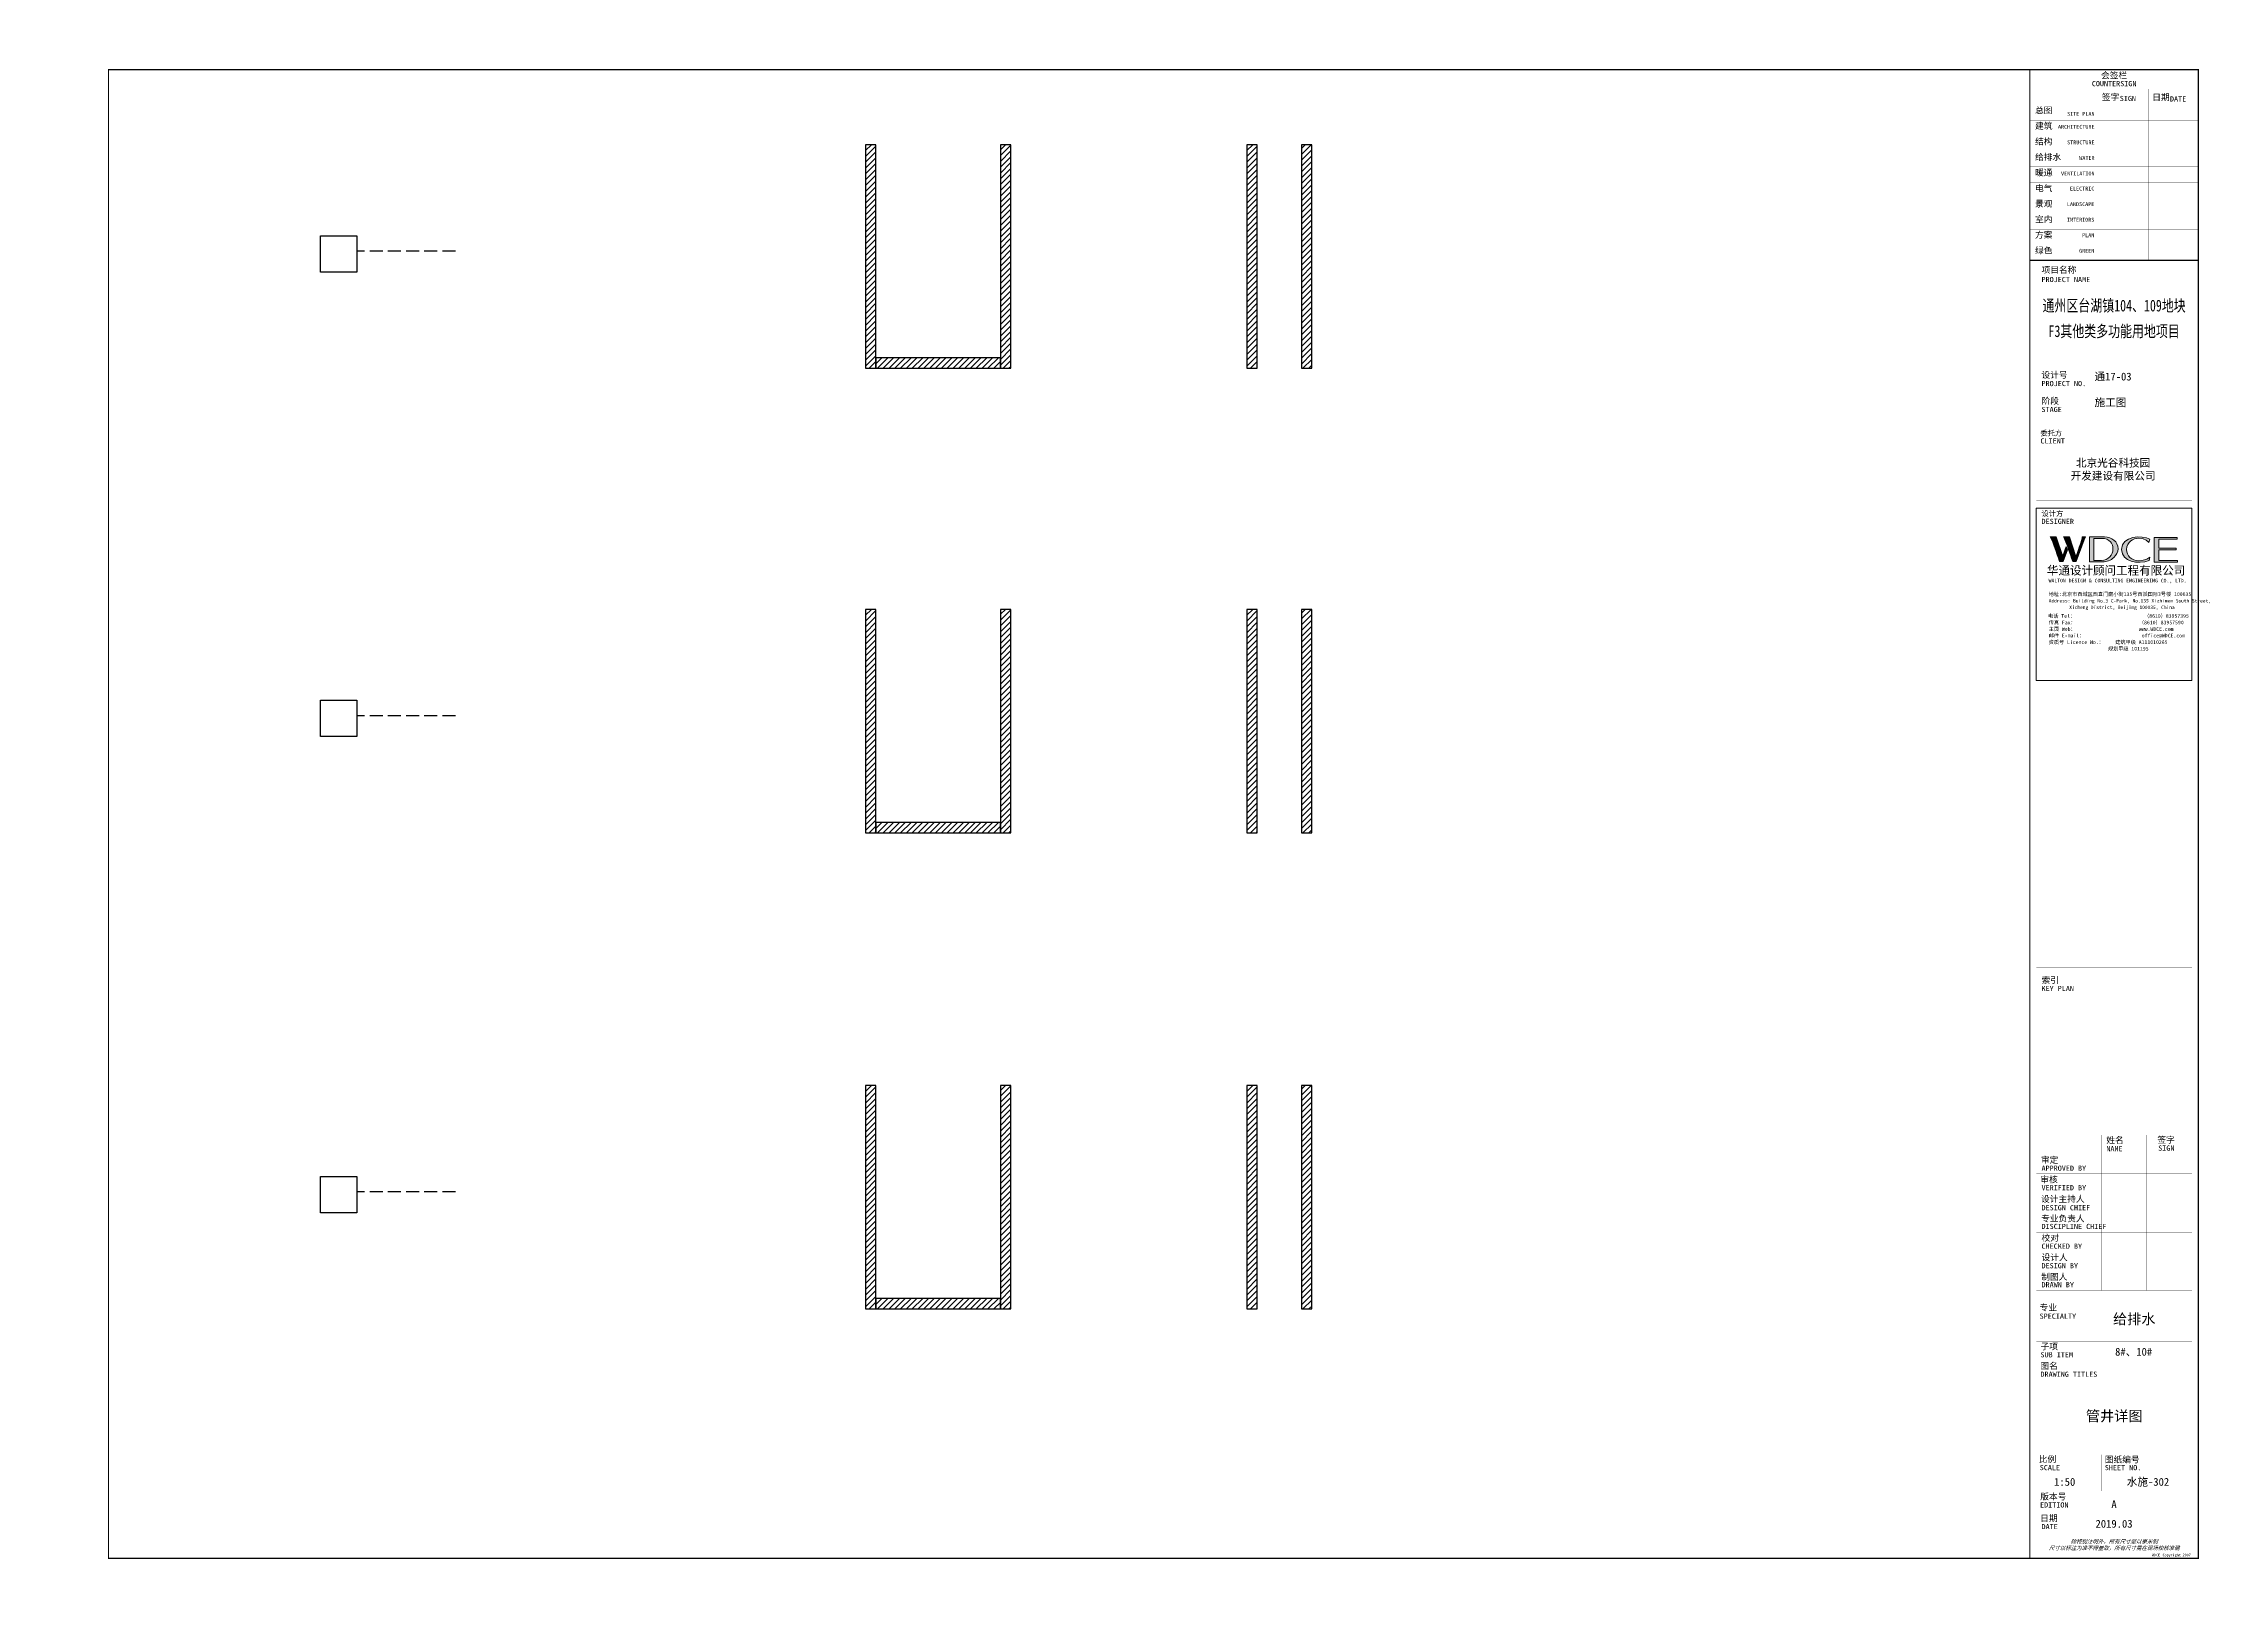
# Model space of a CAD drawing. Extents: x -186750 to 855523, y -12902 to 560425.
# Drawn here: x 126313 to 168365, y 363343 to 393046 of the extents above; entities that cross this region are included whole.
import ezdxf
from ezdxf.enums import TextEntityAlignment as Align

# ---------------------------------------------------------------- set-up
doc = ezdxf.new("R2010")
doc.units = 0
doc.header["$LTSCALE"] = 1000
doc.header["$MEASUREMENT"] = 0
doc.linetypes.add('109-34 轴网$0$L1$0$$AUDIT_BAD_LTYPE1', pattern=[0])
doc.linetypes.add('DASH', pattern=[0.35, 0.25, -0.1])
doc.styles.add('X-104 9#平面绑定$0$图签信息$0$hwxh', font='STXIHEI.TTF')
doc.styles.add('X-104 9#平面绑定$0$图签信息$0$华文细黑', font='STXIHEI.TTF', dxfattribs={"height": 10})
doc.styles.add('华文细黑', font='STXIHEI.TTF', dxfattribs={"height": 10})

# ---------------------------------------------------------------- blocks, each defined once
blk = doc.blocks.new('A$C75A00B9B')
at = {"linetype": '109-34 轴网$0$L1$0$$AUDIT_BAD_LTYPE1'}
blk.add_lwpolyline([(-350, 0), (350, 0), (350, -700), (-350, -700)], close=True, dxfattribs=at)
blk = doc.blocks.new('X-104 9#平面绑定$0$图签信息$0$WDCE Copyright200X')
at = {"const_width": 0.016}
blk.add_lwpolyline([(-10.6, 1.26, 1), (-11.4, 1.26, 1)], format="xyb", close=True, dxfattribs=at)
at = {"style": 'X-104 9#平面绑定$0$图签信息$0$华文细黑'}
for s, p in [('WDCE ', (-11.46, 0.5)), ('     Copyright ', (-3.51, 0.5))]:
    blk.add_text(s, height=1, dxfattribs=at).set_placement(p, align=Align.BOTTOM_RIGHT)
blk.add_text('c', height=0.6, dxfattribs=at).set_placement((-11.04, 1.35), align=Align.MIDDLE_CENTER)
blk.add_attdef('200X', text='', height=1, dxfattribs=at).set_placement((-0.45, 0.5), align=Align.BOTTOM_RIGHT)
blk = doc.blocks.new('X-104 9#平面绑定$0$图签信息$0$logo2')
h = blk.add_hatch(color=7)
h.paths.add_polyline_path([(19.02, -7.36), (15.84, -7.36), (15.84, -3.97), (18.97, -3.97), (18.97, -4.24), (16.46, -4.24), (16.46, -5.45), (18.81, -5.45), (18.81, -5.69), (16.47, -5.69), (16.47, -7.12), (19.02, -7.12)])
edge = h.paths.add_edge_path()
edge.add_spline(control_points=[(15.26, -4.21), (15.26, -4.21), (15.13, -4.65), (15.13, -4.65), (15.13, -4.65), (14.62, -4.1), (13.73, -4.1), (13.04, -4.1), (12.07, -4.54), (12.08, -5.62), (12.08, -6.49), (12.77, -7.16), (13.73, -7.17), (14.66, -7.17), (15.23, -6.68), (15.23, -6.68), (15.23, -6.68), (15.16, -7.11), (15.16, -7.11), (13.63, -7.7), (11.42, -7.29), (11.41, -5.64), (11.4, -3.72), (14.16, -3.66), (15.26, -4.21)], knot_values=[0, 0, 0, 0, 1, 1, 1, 2, 2, 2, 3, 3, 3, 4, 4, 4, 5, 5, 5, 6, 6, 6, 7, 7, 7, 8, 8, 8, 8], degree=3, periodic=0)
edge = h.paths.add_edge_path(flags=16)
edge.add_spline(control_points=[(10.23, -5.57), (10.23, -5.16), (10.12, -4.83), (9.9, -4.58), (9.63, -4.27), (9.23, -4.12), (8.69, -4.12), (8.69, -4.12), (7.64, -4.12), (7.64, -4.12), (7.64, -4.12), (7.64, -7.1), (7.64, -7.1), (7.64, -7.1), (8.66, -7.1), (8.66, -7.1), (9.13, -7.1), (9.52, -6.93), (9.82, -6.6), (10.09, -6.31), (10.23, -5.96), (10.23, -5.57)], knot_values=[0, 0, 0, 0, 1, 1, 1, 2, 2, 2, 3, 3, 3, 4, 4, 4, 5, 5, 5, 6, 6, 6, 7, 7, 7, 7], degree=3, periodic=0)
edge = h.paths.add_edge_path()
edge.add_spline(control_points=[(10.92, -5.51), (10.92, -5.96), (10.72, -6.37), (10.34, -6.72), (9.92, -7.1), (9.41, -7.29), (8.82, -7.29), (8.82, -7.29), (7.03, -7.29), (7.03, -7.29), (7.03, -7.29), (7.03, -3.92), (7.03, -3.92), (7.03, -3.92), (9.1, -3.92), (9.1, -3.92), (9.59, -3.92), (10.01, -4.06), (10.36, -4.34), (10.73, -4.64), (10.92, -5.03), (10.92, -5.51)], knot_values=[0, 0, 0, 0, 1, 1, 1, 2, 2, 2, 3, 3, 3, 4, 4, 4, 5, 5, 5, 6, 6, 6, 7, 7, 7, 7], degree=3, periodic=0)
at = {"lineweight": 0}
blk.add_lwpolyline([(19.02, -7.36), (15.84, -7.36), (15.84, -3.97), (18.97, -3.97), (18.97, -4.24), (16.46, -4.24), (16.46, -5.45), (18.81, -5.45), (18.81, -5.69), (16.47, -5.69), (16.47, -7.12), (19.02, -7.12), (19.02, -7.36)], dxfattribs=at)
for points, knots in [([(10.92, -5.51), (10.92, -5.96), (10.72, -6.37), (10.34, -6.72), (9.92, -7.1), (9.41, -7.29), (8.82, -7.29), (8.82, -7.29), (7.03, -7.29), (7.03, -7.29), (7.03, -7.29), (7.03, -3.92), (7.03, -3.92), (7.03, -3.92), (9.1, -3.92), (9.1, -3.92), (9.59, -3.92), (10.01, -4.06), (10.36, -4.34), (10.73, -4.64), (10.92, -5.03), (10.92, -5.51)], [0, 0, 0, 0, 1, 1, 1, 2, 2, 2, 3, 3, 3, 4, 4, 4, 5, 5, 5, 6, 6, 6, 7, 7, 7, 7]), ([(10.23, -5.57), (10.23, -5.16), (10.12, -4.83), (9.9, -4.58), (9.63, -4.27), (9.23, -4.12), (8.69, -4.12), (8.69, -4.12), (7.64, -4.12), (7.64, -4.12), (7.64, -4.12), (7.64, -7.1), (7.64, -7.1), (7.64, -7.1), (8.66, -7.1), (8.66, -7.1), (9.13, -7.1), (9.52, -6.93), (9.82, -6.6), (10.09, -6.31), (10.23, -5.96), (10.23, -5.57)], [0, 0, 0, 0, 1, 1, 1, 2, 2, 2, 3, 3, 3, 4, 4, 4, 5, 5, 5, 6, 6, 6, 7, 7, 7, 7]), ([(15.26, -4.21), (15.26, -4.21), (15.13, -4.65), (15.13, -4.65), (15.13, -4.65), (14.62, -4.1), (13.73, -4.1), (13.04, -4.1), (12.07, -4.54), (12.08, -5.62), (12.08, -6.49), (12.77, -7.16), (13.73, -7.17), (14.66, -7.17), (15.23, -6.68), (15.23, -6.68), (15.23, -6.68), (15.16, -7.11), (15.16, -7.11), (13.63, -7.7), (11.42, -7.29), (11.41, -5.64), (11.4, -3.72), (14.16, -3.66), (15.26, -4.21)], [0, 0, 0, 0, 1, 1, 1, 2, 2, 2, 3, 3, 3, 4, 4, 4, 5, 5, 5, 6, 6, 6, 7, 7, 7, 8, 8, 8, 8])]:
    blk.add_open_spline(points, degree=3, knots=knots, dxfattribs=at)
blk = doc.blocks.new('X-104 9#平面绑定$0$图签信息$0$logo1')
h = blk.add_hatch(color=8)
edge = h.paths.add_edge_path()
edge.add_spline(control_points=[(3.86, -5.21), (3.63, -5.88), (3.39, -6.56), (3.39, -6.56), (3.39, -6.56), (2.5, -3.91), (2.5, -3.91), (2.5, -3.91), (1.8, -3.91), (1.69, -3.91), (2.02, -4.39), (2.95, -7.27), (2.95, -7.27), (2.95, -7.27), (3.44, -7.27), (3.44, -7.27), (3.44, -7.27), (4.03, -5.66), (4.03, -5.66), (4.03, -5.66), (3.86, -5.21), (3.86, -5.21)], knot_values=[0, 0, 0, 0, 1, 1, 1, 2, 2, 2, 3, 3, 3, 4, 4, 4, 5, 5, 5, 6, 6, 6, 7, 7, 7, 7], degree=3, periodic=0)
h = blk.add_hatch(color=7)
edge = h.paths.add_edge_path()
edge.add_spline(control_points=[(6.04, -3.91), (6.09, -4.1), (5.2, -6.56), (5.2, -6.56), (5.2, -6.56), (4.3, -3.91), (4.3, -3.91), (4.3, -3.91), (3.6, -3.91), (3.49, -3.91), (3.82, -4.39), (4.75, -7.27), (4.75, -7.27), (4.75, -7.27), (5.24, -7.27), (5.24, -7.27), (5.24, -7.27), (6.33, -4.3), (6.33, -4.3), (6.33, -4.3), (6.48, -3.91), (6.48, -3.91), (6.48, -3.91), (6.21, -3.91), (6.04, -3.91)], knot_values=[0, 0, 0, 0, 1, 1, 1, 2, 2, 2, 3, 3, 3, 4, 4, 4, 5, 5, 5, 6, 6, 6, 7, 7, 7, 8, 8, 8, 8], degree=3, periodic=0)
at = {"color": 8, "lineweight": 0}
blk.add_open_spline([(3.86, -5.21), (3.63, -5.88), (3.39, -6.56), (3.39, -6.56), (3.39, -6.56), (2.5, -3.91), (2.5, -3.91), (2.5, -3.91), (1.8, -3.91), (1.69, -3.91), (2.02, -4.39), (2.95, -7.27), (2.95, -7.27), (2.95, -7.27), (3.44, -7.27), (3.44, -7.27), (3.44, -7.27), (4.03, -5.66), (4.03, -5.66), (4.03, -5.66), (3.86, -5.21), (3.86, -5.21)], degree=3, knots=[0, 0, 0, 0, 1, 1, 1, 2, 2, 2, 3, 3, 3, 4, 4, 4, 5, 5, 5, 6, 6, 6, 7, 7, 7, 7], dxfattribs=at)
at = {"lineweight": 0}
blk.add_open_spline([(6.04, -3.91), (6.09, -4.1), (5.2, -6.56), (5.2, -6.56), (5.2, -6.56), (4.3, -3.91), (4.3, -3.91), (4.3, -3.91), (3.6, -3.91), (3.49, -3.91), (3.82, -4.39), (4.75, -7.27), (4.75, -7.27), (4.75, -7.27), (5.24, -7.27), (5.24, -7.27), (5.24, -7.27), (6.33, -4.3), (6.33, -4.3), (6.33, -4.3), (6.48, -3.91), (6.48, -3.91), (6.48, -3.91), (6.21, -3.91), (6.04, -3.91)], degree=3, knots=[0, 0, 0, 0, 1, 1, 1, 2, 2, 2, 3, 3, 3, 4, 4, 4, 5, 5, 5, 6, 6, 6, 7, 7, 7, 8, 8, 8, 8], dxfattribs=at)
blk.add_blockref('X-104 9#平面绑定$0$图签信息$0$logo2', (0, 0))
blk = doc.blocks.new('X-104 9#平面绑定$0$图签信息$0$时间-logo')
at = {"layer": 'Defpoints', "lineweight": 0}
blk.add_lwpolyline([(0, -23.46), (-21.17, -23.46), (-21.17, 0), (0, 0), (0, -23.46)], dxfattribs=at)
blk.add_blockref('X-104 9#平面绑定$0$图签信息$0$logo1', (-20.97, 0))
at = {"style": 'X-104 9#平面绑定$0$图签信息$0$hwxh'}
for s, height, p in [('华通设计顾问工程有限公司 ', 1.15, (-19.73, -9.05)), ('WALTON DESIGN & CONSULTING ENGINEERING CO., LTD.', 0.5, (-19.5, -10.1)), ('地址:北京市西城区西直门南小街135号西派国际3号楼 100035', 0.5, (-19.48, -11.94)), ('电话 Tel：                        （8610）83957395 ', 0.5, (-19.56, -14.91)), ('Address: Building No.3 C-Park, No.135 Xizhimen South Street, ', 0.47, (-19.48, -12.83)), ('Xicheng District, Beijing 100035, China ', 0.47, (-16.69, -13.72)), ('传真 Fax：                      （8610）83957590 ', 0.5, (-19.48, -15.8)), ('主页 Web：                      www.WDCE.com ', 0.5, (-19.48, -16.69)), ('邮件 E-mail：                    office@WDCE.com ', 0.5, (-19.48, -17.58)), ('资质号 Licence No.：    建筑甲级 A111010265 ', 0.5, (-19.48, -18.47)), ('   规划甲级 101195', 0.5, (-12.6, -19.36))]:
    blk.add_text(s, height=height, dxfattribs=at).set_placement(p)
blk = doc.blocks.new('X-104 9#平面绑定$0$图签-A1')
at = {"color": 6, "const_width": 0.5}
for points in [[(-65, 574), (-65, 500.5), (0, 500.5), (0, 574)], [(-65, 0), (0, 0), (0, 500.5), (-65, 500.5)]]:
    blk.add_lwpolyline(points, close=True, dxfattribs=at)
at = {"color": 6, "const_width": 0.05}
for points in [[(-65, 566.5), (0, 566.5)], [(-39.14, 566.5), (-39.14, 500.5)], [(-19.1, 566.5), (-19.1, 500.5)], [(-65, 560.5), (0, 560.5)], [(-65, 554.5), (0, 554.5)], [(-65, 548.5), (0, 548.5)], [(-65, 542.5), (0, 542.5)], [(-65, 536.5), (0, 536.5)], [(-65, 530.5), (0, 530.5)], [(-65, 524.5), (0, 524.5)], [(-65, 518.5), (0, 518.5)], [(-65, 512.5), (0, 512.5)], [(-65, 512.5), (0, 512.5)], [(-65, 506.5), (0, 506.5)], [(-65, 500.5), (0, 500.5)], [(-62.5, 450.87), (-2.5, 450.87)], [(-62.5, 440.87), (-2.5, 440.87)], [(-2.5, 407.85), (-2.5, 436.12), (-62.5, 436.12), (-62.5, 407.85)], [(-62.5, 407.85), (-2.5, 407.85)], [(-62.5, 404.92), (-62.5, 227.83)], [(-62.5, 404.92), (-2.5, 404.92)], [(-62.5, 227.83), (-2.5, 227.83), (-2.5, 404.92)], [(-57.5, 338.36), (-7.5, 338.36)], [(-57.5, 288.83), (-7.5, 288.83)], [(-62.5, 227.83), (-2.5, 227.83)], [(-57.5, 234.85), (-7.5, 234.85)], [(-62.5, 217.74), (-2.5, 217.74)], [(-62.5, 103.26), (-2.5, 103.26), (-2.5, 163.26), (-62.5, 163.26), (-62.5, 103.26)], [(-37.5, 163.26), (-37.5, 103.26)], [(-20, 163.26), (-20, 103.26)], [(-62.5, 155.76), (-2.5, 155.76)], [(-62.5, 148.26), (-2.5, 148.26)], [(-62.5, 140.76), (-2.5, 140.76)], [(-62.5, 133.26), (-2.5, 133.26)], [(-62.5, 125.76), (-2.5, 125.76)], [(-62.5, 118.26), (-2.5, 118.26)], [(-62.5, 110.76), (-2.5, 110.76)], [(-62.5, 98.5), (-2.5, 98.5), (-2.5, 10), (-62.5, 10), (-62.5, 98.5)], [(-62.5, 83.5), (-2.5, 83.5)], [(-62.5, 76), (-2.5, 76)], [(-62.5, 40), (-2.5, 40)], [(-37.5, 40), (-37.5, 26)], [(-62.5, 26), (-2.5, 26)], [(-62.5, 18), (-2.5, 18)]]:
    blk.add_lwpolyline(points, dxfattribs=at)
at = {"color": 6, "ltscale": 0.001, "xscale": 2.834689937531525, "yscale": 2.834689937531525, "zscale": 2.834689937531525}
blk.add_blockref('X-104 9#平面绑定$0$图签信息$0$时间-logo', (-2.5, 404.92), dxfattribs=at)
at = {"color": 6}
blk.add_blockref('X-104 9#平面绑定$0$图签信息$0$WDCE Copyright200X', (-2.5, 0), dxfattribs=at).add_auto_attribs({'200X': '2007'})
at = {"color": 6, "style": 'X-104 9#平面绑定$0$图签信息$0$华文细黑'}
for s, height, p in [('会签栏', 2.4, (-32.5, 573)), ('COUNTERSIGN', 2, (-32.5, 569.6))]:
    blk.add_text(s, height=height, dxfattribs=at).set_placement(p, align=Align.TOP_CENTER)
for s, height, p in [('签字', 2.4, (-37.22, 564.63)), ('SIGN', 2, (-30.32, 563.88)), ('日期', 2.4, (-17.79, 564.58)), ('DATE', 2, (-10.96, 563.7)), ('总图', 2.4, (-63, 559.5)), ('结构', 2.4, (-63, 547.5)), ('建筑', 2.4, (-63, 553.5)), ('给排水', 2.4, (-63, 541.5)), ('暖通', 2.4, (-63, 535.5)), ('景观', 2.4, (-63, 523.5)), ('电气', 2.4, (-63, 529.5)), ('室内', 2.4, (-63, 517.5)), ('绿色', 2.4, (-63, 505.5)), ('方案', 2.4, (-63, 511.5)), ('项目名称', 2.4, (-60.5, 498)), ('PROJECT NAME', 2, (-60.5, 494.08)), ('设计号', 2.4, (-60.54, 457.48)), ('PROJECT NO.', 2, (-60.5, 453.97)), ('阶段', 2.4, (-60.5, 447.47)), ('STAGE', 2, (-60.5, 443.97)), ('委托方', 2, (-60.9, 434.86)), ('CLIENT', 2, (-60.9, 431.86)), ('设计方', 2, (-60.5, 403.83)), ('DESIGNER', 2, (-60.5, 400.83)), ('KEY PLAN', 2, (-60.5, 220.74)), ('索引', 2.4, (-60.5, 224.14)), ('姓名', 2.4, (-35.5, 162.47)), ('签字', 2.4, (-15.81, 162.57)), ('审定', 2.4, (-60.73, 154.81)), ('APPROVED BY', 2, (-60.5, 151.44)), ('NAME', 2, (-35.5, 158.96)), ('SIGN', 2, (-15.5, 159.2)), ('审核', 2.4, (-60.95, 147.29)), ('VERIFIED BY', 2, (-60.5, 143.91)), ('设计主持人', 2.4, (-60.68, 139.76)), ('DESIGN CHIEF', 2, (-60.5, 136.19)), ('专业负责人', 2.4, (-60.67, 132.26)), ('DISCIPLINE CHIEF', 2, (-60.5, 128.98)), ('校对', 2.4, (-60.5, 124.76)), ('CHECKED BY', 2, (-60.5, 121.37)), ('制图人', 2.4, (-60.61, 109.76)), ('设计人', 2.4, (-60.5, 117.26)), ('DESIGN BY', 2, (-60.5, 113.83)), ('DRAWN BY', 2, (-60.5, 106.5)), ('SPECIALTY', 2, (-61.23, 94.38)), ('专业', 2.4, (-61.23, 97.93)), ('SUB ITEM', 2, (-60.88, 79.5)), ('子项', 2.4, (-60.88, 82.92)), ('图名', 2.4, (-60.91, 75.41)), ('DRAWING TITLES', 2, (-60.91, 72)), ('比例', 2.4, (-61.56, 39.42)), ('SCALE', 2, (-61.19, 36)), ('SHEET NO.', 2, (-36.1, 36)), ('图纸编号', 2.4, (-36.1, 39.32)), ('版本号', 2.4, (-61, 25.03)), ('EDITION', 2, (-61.06, 21.61)), ('日期', 2.4, (-61, 16.68)), ('DATE', 2, (-60.5, 13.26))]:
    blk.add_text(s, height=height, dxfattribs=at).set_placement(p, align=Align.TOP_LEFT)
for s, p in [('SITE PLAN', (-40.06, 557.7)), ('ARCHITECTURE', (-40.06, 552.7)), ('STRUCTURE', (-40.06, 546.7)), ('WATER', (-40.06, 540.7)), ('VENTILATION', (-40.06, 534.7)), ('LANDSCAPE', (-40.14, 522.89)), ('ELECTRIC', (-40.14, 528.89)), ('INTERIORS', (-40.14, 516.89)), ('GREEN', (-40.14, 504.89)), ('PLAN', (-40.14, 510.89))]:
    blk.add_text(s, height=1.5, dxfattribs=at).set_placement(p, align=Align.TOP_RIGHT)
at = {"color": 4, "style": 'X-104 9#平面绑定$0$图签信息$0$华文细黑', "width": 0.75}
for s, p in [('通州区台湖镇104、109地块', (-32.5, 480.78)), ('F3其他类多功能用地项目', (-32.5, 470.91))]:
    blk.add_text(s, height=4.5, dxfattribs=at).set_placement(p, align=Align.CENTER)
at = {"color": 4, "style": 'X-104 9#平面绑定$0$图签信息$0$华文细黑'}
for s, p in [('A', (-32.53, 19.4)), ('2019.03', (-32.53, 11.84))]:
    blk.add_text(s, height=3, dxfattribs=at).set_placement(p, align=Align.CENTER)
at = {"color": 6, "style": 'X-104 9#平面绑定$0$图签信息$0$华文细黑', "oblique": 20}
for s, p in [('尺寸以标注为准不得量取，所有尺寸需在现场校核准确', (-32.5, 4)), ('除特别注明外，所有尺寸是以毫米制', (-32.5, 6.5))]:
    blk.add_text(s, height=1.5, dxfattribs=at).set_placement(p, align=Align.MIDDLE_CENTER)
at = {"color": 4, "ltscale": 0.001, "char_height": 3, "width": 58.4895, "style": 'X-104 9#平面绑定$0$图签信息$0$华文细黑'}
for s, insert, attachment_point in [('通17-03', (-40.06, 455.51), 4), ('施工图', (-40.06, 445.51), 4), ('北京光谷科技园\\P开发建设有限公司', (-32.9, 419.71), 5)]:
    blk.add_mtext(s, dxfattribs=dict(at, insert=insert, attachment_point=attachment_point))
blk = doc.blocks.new('X-104 9#平面绑定$0$图框-A1')
at = {"color": 6}
for points, const_width in [([(0, 0), (841, 0), (841, 594), (0, 594)], 0.05), ([(766, 584), (25, 584), (25, 10), (766, 10)], 0.5)]:
    blk.add_lwpolyline(points, close=True, dxfattribs=dict(at, const_width=const_width))
at = {"color": 6, "const_width": 0.05}
for points in [[(420.5, 594), (420.5, 592)], [(0, 297), (2, 297)], [(841, 297), (839, 297)], [(420.5, 0), (420.5, 2)]]:
    blk.add_lwpolyline(points, dxfattribs=at)

msp = doc.modelspace()

# ---------------------------------------------------------------- hatches: boundary and pattern name
h = msp.add_hatch()
h.set_pattern_fill('ANSI31', color=256, scale=50)
h.set_pattern_definition([(45, (47280.57, -14280.39), (-56.126601, 56.126601), [])])
h.paths.add_polyline_path([(142363.4, 391095.4), (142163.4, 391095.4), (142163.4, 386787.1), (142363.4, 386787.1)])
h.paths.add_polyline_path([(144963.4, 391095.4), (144763.4, 391095.4), (144763.4, 386787.1), (144963.4, 386787.1)])
h = msp.add_hatch()
h.set_pattern_fill('ANSI31', color=256, scale=50)
h.set_pattern_definition([(45, (54634.44, -14280.39), (-56.126601, 56.126601), [])])
h.paths.add_polyline_path([(149717.3, 391095.4), (149517.3, 391095.4), (149517.3, 386787.1), (149717.3, 386787.1)])
h.paths.add_polyline_path([(150767.3, 391095.4), (150567.3, 391095.4), (150567.3, 386787.1), (150767.3, 386787.1)])
h = msp.add_hatch()
h.set_pattern_fill('ANSI31', color=256, scale=50)
h.set_pattern_definition([(45, (53274.6, -14280.39), (-56.1266, 56.1266), [])])
h.paths.add_polyline_path([(144763.4, 386787.1), (144763.4, 386987.1), (142363.4, 386987.1), (142363.4, 386787.1)])
h = msp.add_hatch()
h.set_pattern_fill('ANSI31', color=256, scale=50)
h.set_pattern_definition([(45, (47280.57, -23235.94), (-56.126601, 56.126601), [])])
h.paths.add_polyline_path([(142363.4, 382139.9), (142163.4, 382139.9), (142163.4, 377831.5), (142363.4, 377831.5)])
h.paths.add_polyline_path([(144963.4, 382139.9), (144763.4, 382139.9), (144763.4, 377831.5), (144963.4, 377831.5)])
h = msp.add_hatch()
h.set_pattern_fill('ANSI31', color=256, scale=50)
h.set_pattern_definition([(45, (54634.44, -23235.94), (-56.126601, 56.126601), [])])
h.paths.add_polyline_path([(149717.3, 382139.9), (149517.3, 382139.9), (149517.3, 377831.5), (149717.3, 377831.5)])
h.paths.add_polyline_path([(150767.3, 382139.9), (150567.3, 382139.9), (150567.3, 377831.5), (150767.3, 377831.5)])
h = msp.add_hatch()
h.set_pattern_fill('ANSI31', color=256, scale=50)
h.set_pattern_definition([(45, (53274.6, -23235.94), (-56.1266, 56.1266), [])])
h.paths.add_polyline_path([(144763.4, 377831.5), (144763.4, 378031.5), (142363.4, 378031.5), (142363.4, 377831.5)])
h = msp.add_hatch()
h.set_pattern_fill('ANSI31', color=256, scale=50)
h.set_pattern_definition([(45, (47280.57, -32415.296), (-56.126601, 56.126601), [])])
h.paths.add_polyline_path([(142363.4, 372960.5), (142163.4, 372960.5), (142163.4, 368652.2), (142363.4, 368652.2)])
h.paths.add_polyline_path([(144963.4, 372960.5), (144763.4, 372960.5), (144763.4, 368652.2), (144963.4, 368652.2)])
h = msp.add_hatch()
h.set_pattern_fill('ANSI31', color=256, scale=50)
h.set_pattern_definition([(45, (54634.44, -32415.296), (-56.126601, 56.126601), [])])
h.paths.add_polyline_path([(149717.3, 372960.5), (149517.3, 372960.5), (149517.3, 368652.2), (149717.3, 368652.2)])
h.paths.add_polyline_path([(150767.3, 372960.5), (150567.3, 372960.5), (150567.3, 368652.2), (150767.3, 368652.2)])
h = msp.add_hatch()
h.set_pattern_fill('ANSI31', color=256, scale=50)
h.set_pattern_definition([(45, (53274.6, -32415.296), (-56.1266, 56.1266), [])])
h.paths.add_polyline_path([(144763.4, 368652.2), (144763.4, 368852.2), (142363.4, 368852.2), (142363.4, 368652.2)])

# ---------------------------------------------------------------- linework, layer by layer
at = {"color": 252, "linetype": 'DASH'}
for p, q in [((134253.2, 389043), (132353.2, 389043)), ((134253.2, 380087.5), (132353.2, 380087.5)), ((134253.2, 370908.1), (132353.2, 370908.1))]:
    msp.add_line(p, q, dxfattribs=at)
for points in [[(142363.4, 391095.4), (142163.4, 391095.4), (142163.4, 386787.1), (142363.4, 386787.1)], [(144963.4, 391095.4), (144763.4, 391095.4), (144763.4, 386787.1), (144963.4, 386787.1)], [(149717.3, 391095.4), (149517.3, 391095.4), (149517.3, 386787.1), (149717.3, 386787.1)], [(150767.3, 391095.4), (150567.3, 391095.4), (150567.3, 386787.1), (150767.3, 386787.1)], [(144763.4, 386787.1), (144763.4, 386987.1), (142363.4, 386987.1), (142363.4, 386787.1)], [(142363.4, 382139.9), (142163.4, 382139.9), (142163.4, 377831.5), (142363.4, 377831.5)], [(144963.4, 382139.9), (144763.4, 382139.9), (144763.4, 377831.5), (144963.4, 377831.5)], [(149717.3, 382139.9), (149517.3, 382139.9), (149517.3, 377831.5), (149717.3, 377831.5)], [(150767.3, 382139.9), (150567.3, 382139.9), (150567.3, 377831.5), (150767.3, 377831.5)], [(144763.4, 377831.5), (144763.4, 378031.5), (142363.4, 378031.5), (142363.4, 377831.5)], [(142363.4, 372960.5), (142163.4, 372960.5), (142163.4, 368652.2), (142363.4, 368652.2)], [(144963.4, 372960.5), (144763.4, 372960.5), (144763.4, 368652.2), (144963.4, 368652.2)], [(149717.3, 372960.5), (149517.3, 372960.5), (149517.3, 368652.2), (149717.3, 368652.2)], [(150767.3, 372960.5), (150567.3, 372960.5), (150567.3, 368652.2), (150767.3, 368652.2)], [(144763.4, 368652.2), (144763.4, 368852.2), (142363.4, 368852.2), (142363.4, 368652.2)]]:
    msp.add_lwpolyline(points, close=True)

# ---------------------------------------------------------------- block references
at = {"color": 4, "xscale": 50, "yscale": 50, "zscale": 50}
msp.add_blockref('X-104 9#平面绑定$0$图框-A1', (126314.1, 363344.6), dxfattribs=at)
at = {"xscale": 50, "yscale": 50, "zscale": 50}
msp.add_blockref('X-104 9#平面绑定$0$图签-A1', (167864.1, 363844.6), dxfattribs=at)
for p in [(132003.2, 389343), (132003.2, 380387.5), (132003.2, 371208.1)]:
    msp.add_blockref('A$C75A00B9B', p)

# ---------------------------------------------------------------- texts
at = {"color": 3, "style": '华文细黑'}
msp.add_text('给排水', height=200, dxfattribs=at).set_placement((166218, 368358.9))
at = {"color": 2, "style": '华文细黑'}
for s, height, p in [('8#、10#', 150, (166257.8, 367752.5)), ('管井详图', 200, (165694.6, 366490.8)), ('1:50', 150, (165081.8, 365244.2)), ('水施-302', 150, (166483.4, 365244.4))]:
    msp.add_text(s, height=height, dxfattribs=at).set_placement(p)

doc.saveas('drawing.dxf')
